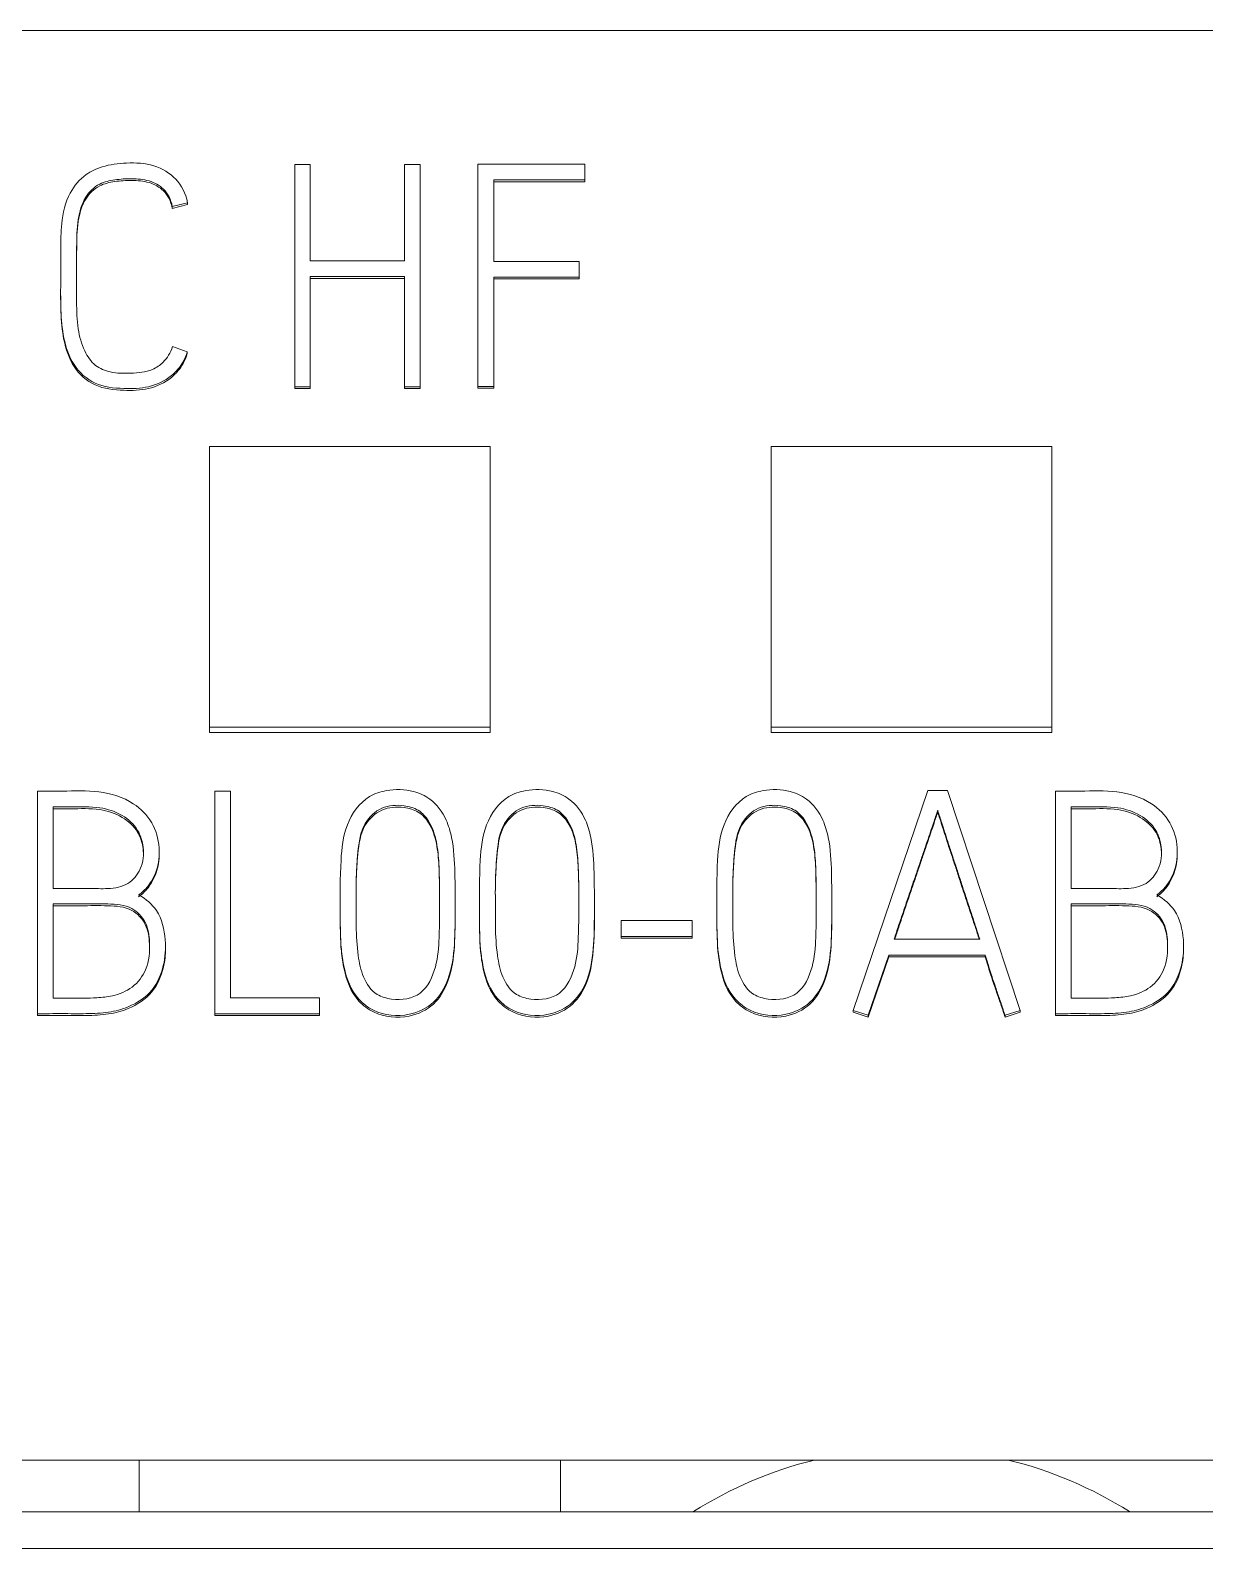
# Model space of a CAD drawing. Header units: millimetres. Extents: x 1359 to 3577, y 1336 to 3557.
# Drawn here: x 2800.29 to 2808.66, y 3042.74 to 3053.56 of the extents above; entities that cross this region are included whole.
import ezdxf

# ---------------------------------------------------------------- set-up
doc = ezdxf.new("R2010")
doc.units = ezdxf.units.MM
doc.layers.add('000-PI-Oprema', color=30, linetype='Continuous', lineweight=5)

msp = doc.modelspace()

# ---------------------------------------------------------------- linework, layer by layer
at = {"layer": '000-PI-Oprema', "color": 0, "linetype": 'ByBlock', "lineweight": 0}
for p, q in [((2814.971, 3053.556), (2790.171, 3053.556)), ((2802.178, 3052.601), (2802.178, 3051.018)), ((2802.289, 3052.601), (2802.178, 3052.601)), ((2802.289, 3051.914), (2802.289, 3052.601)), ((2803.072, 3052.601), (2802.959, 3052.601)), ((2802.959, 3052.601), (2802.959, 3051.914)), ((2803.072, 3051.018), (2803.072, 3052.601)), ((2803.483, 3052.603), (2803.483, 3051.02)), ((2804.244, 3052.603), (2803.483, 3052.603)), ((2804.244, 3052.491), (2804.244, 3052.603)), ((2803.596, 3051.909), (2803.596, 3052.491)), ((2803.596, 3052.491), (2804.244, 3052.491)), ((2803.596, 3052.478), (2804.244, 3052.478)), ((2804.244, 3052.491), (2804.244, 3052.478)), ((2801.415, 3052.328), (2801.306, 3052.301)), ((2801.415, 3052.315), (2801.306, 3052.288)), ((2801.306, 3052.301), (2801.306, 3052.288)), ((2801.415, 3052.328), (2801.415, 3052.315)), ((2800.511, 3051.966), (2800.511, 3051.954)), ((2802.959, 3051.914), (2802.289, 3051.914)), ((2804.204, 3051.909), (2803.596, 3051.909)), ((2804.204, 3051.799), (2804.204, 3051.909)), ((2800.511, 3051.831), (2800.511, 3051.844)), ((2802.289, 3051.018), (2802.289, 3051.802)), ((2802.289, 3051.802), (2802.959, 3051.802)), ((2802.289, 3051.789), (2802.959, 3051.789)), ((2802.959, 3051.802), (2802.959, 3051.018)), ((2803.596, 3051.02), (2803.596, 3051.799)), ((2803.596, 3051.799), (2804.204, 3051.799)), ((2803.596, 3051.787), (2804.204, 3051.787)), ((2804.204, 3051.799), (2804.204, 3051.787)), ((2800.511, 3051.666), (2800.511, 3051.653)), ((2801.308, 3051.304), (2801.412, 3051.267)), ((2801.412, 3051.267), (2801.412, 3051.254)), ((2802.178, 3051.018), (2802.289, 3051.018)), ((2802.178, 3051.018), (2802.178, 3051.005)), ((2802.178, 3051.005), (2802.289, 3051.005)), ((2802.289, 3051.018), (2802.289, 3051.005)), ((2802.959, 3051.018), (2802.959, 3051.005)), ((2802.959, 3051.018), (2803.072, 3051.018)), ((2802.959, 3051.005), (2803.072, 3051.005)), ((2803.072, 3051.018), (2803.072, 3051.005)), ((2803.483, 3051.02), (2803.596, 3051.02)), ((2803.483, 3051.02), (2803.483, 3051.007)), ((2803.483, 3051.007), (2803.596, 3051.007)), ((2803.596, 3051.02), (2803.596, 3051.007)), ((2801.571, 3050.592), (2801.571, 3048.593)), ((2803.571, 3050.592), (2801.571, 3050.592)), ((2803.571, 3048.593), (2803.571, 3050.592)), ((2805.571, 3050.592), (2805.571, 3048.593)), ((2807.571, 3050.592), (2805.571, 3050.592)), ((2807.571, 3048.593), (2807.571, 3050.592)), ((2801.571, 3048.593), (2801.571, 3048.555)), ((2801.571, 3048.593), (2803.571, 3048.593)), ((2801.571, 3048.555), (2803.571, 3048.555)), ((2803.571, 3048.593), (2803.571, 3048.555)), ((2805.571, 3048.593), (2805.571, 3048.555)), ((2805.571, 3048.593), (2807.571, 3048.593)), ((2805.571, 3048.555), (2807.571, 3048.555)), ((2807.571, 3048.593), (2807.571, 3048.555)), ((2800.345, 3046.552), (2800.345, 3048.137)), ((2801.608, 3048.137), (2801.608, 3046.552)), ((2801.721, 3048.137), (2801.608, 3048.137)), ((2801.721, 3046.664), (2801.721, 3048.137)), ((2806.687, 3048.141), (2806.157, 3046.576)), ((2806.829, 3048.141), (2806.687, 3048.141)), ((2807.346, 3046.576), (2806.829, 3048.141)), ((2807.597, 3046.552), (2807.597, 3048.137)), ((2800.458, 3048.025), (2800.458, 3047.444)), ((2806.758, 3048.001), (2806.758, 3047.988)), ((2807.71, 3048.025), (2807.71, 3047.444)), ((2801.213, 3047.689), (2801.213, 3047.709)), ((2808.465, 3047.689), (2808.465, 3047.709)), ((2800.458, 3047.334), (2800.458, 3046.662)), ((2802.502, 3047.403), (2802.502, 3047.39)), ((2803.321, 3047.359), (2803.321, 3047.372)), ((2803.494, 3047.403), (2803.494, 3047.39)), ((2804.313, 3047.359), (2804.313, 3047.372)), ((2805.185, 3047.403), (2805.185, 3047.39)), ((2806.004, 3047.359), (2806.004, 3047.372)), ((2807.71, 3047.334), (2807.71, 3046.662)), ((2804.504, 3047.215), (2804.504, 3047.102)), ((2805.01, 3047.215), (2804.504, 3047.215)), ((2805.01, 3047.102), (2805.01, 3047.215)), ((2801.258, 3047.017), (2801.258, 3047.029)), ((2804.504, 3047.102), (2804.504, 3047.09)), ((2804.504, 3047.102), (2805.01, 3047.102)), ((2804.504, 3047.09), (2805.01, 3047.09)), ((2805.01, 3047.102), (2805.01, 3047.09)), ((2807.058, 3047.083), (2806.448, 3047.083)), ((2808.51, 3047.017), (2808.51, 3047.029)), ((2806.263, 3046.541), (2806.41, 3046.97)), ((2806.263, 3046.528), (2806.41, 3046.958)), ((2806.41, 3046.97), (2806.41, 3046.958)), ((2806.41, 3046.97), (2807.096, 3046.97)), ((2806.41, 3046.958), (2807.096, 3046.958)), ((2807.096, 3046.97), (2807.096, 3046.958)), ((2802.355, 3046.664), (2801.721, 3046.664)), ((2802.355, 3046.552), (2802.355, 3046.664)), ((2806.157, 3046.576), (2806.157, 3046.564)), ((2806.157, 3046.576), (2806.263, 3046.541)), ((2807.238, 3046.541), (2807.346, 3046.576)), ((2807.346, 3046.576), (2807.346, 3046.564)), ((2800.345, 3046.552), (2800.345, 3046.539)), ((2801.608, 3046.552), (2801.608, 3046.539)), ((2801.608, 3046.552), (2802.355, 3046.552)), ((2801.608, 3046.539), (2802.355, 3046.539)), ((2802.355, 3046.552), (2802.355, 3046.539)), ((2806.157, 3046.564), (2806.263, 3046.528)), ((2806.263, 3046.541), (2806.263, 3046.528)), ((2807.238, 3046.528), (2807.346, 3046.564)), ((2807.238, 3046.541), (2807.238, 3046.528)), ((2807.597, 3046.552), (2807.597, 3046.539)), ((2814.971, 3043.373), (2790.171, 3043.373)), ((2801.071, 3043.373), (2801.071, 3043.005)), ((2804.071, 3043.373), (2804.071, 3043.005)), ((2815.071, 3043.005), (2790.071, 3043.005)), ((2815.071, 3042.742), (2790.071, 3042.742))]:
    msp.add_line(p, q, dxfattribs=at)
for start, end in [(103.753, 122.3801), (57.6199, 76.247)]:
    msp.add_arc((2806.571, 3040.556), 2.9, start, end, dxfattribs=at)
for points, knots in [([(2801.412, 3051.267), (2801.405, 3051.241), (2801.379, 3051.178), (2801.293, 3051.078), (2801.14, 3051.006), (2800.95, 3051.002), (2800.75, 3051.022), (2800.589, 3051.168), (2800.527, 3051.364), (2800.508, 3051.572), (2800.512, 3051.783), (2800.511, 3051.988), (2800.513, 3052.194), (2800.556, 3052.388), (2800.673, 3052.529), (2800.82, 3052.596), (2800.986, 3052.617), (2801.174, 3052.608), (2801.348, 3052.505), (2801.4, 3052.396), (2801.415, 3052.328)], [0, 0, 0, 0, 0.023749, 0.063372, 0.118592, 0.172501, 0.236244, 0.297229, 0.359591, 0.421629, 0.490644, 0.554667, 0.610982, 0.680492, 0.733777, 0.772528, 0.826559, 0.886213, 0.942216, 1, 1, 1, 1]), ([(2801.306, 3052.301), (2801.295, 3052.352), (2801.259, 3052.429), (2801.14, 3052.493), (2801.018, 3052.502), (2800.899, 3052.495), (2800.776, 3052.468), (2800.672, 3052.365), (2800.627, 3052.199), (2800.624, 3052.017), (2800.625, 3051.822), (2800.623, 3051.628), (2800.628, 3051.439), (2800.669, 3051.281), (2800.748, 3051.163), (2800.874, 3051.113), (2801.013, 3051.113), (2801.148, 3051.123), (2801.256, 3051.197), (2801.293, 3051.259), (2801.308, 3051.304)], [0, 0, 0, 0, 0.052928, 0.097969, 0.144851, 0.190624, 0.232935, 0.284925, 0.348337, 0.424764, 0.49245, 0.572241, 0.64631, 0.708712, 0.757514, 0.801091, 0.856423, 0.915681, 0.949914, 1, 1, 1, 1]), ([(2801.306, 3052.288), (2801.295, 3052.34), (2801.259, 3052.416), (2801.14, 3052.481), (2801.018, 3052.489), (2800.899, 3052.483), (2800.776, 3052.455), (2800.672, 3052.352), (2800.627, 3052.186), (2800.624, 3052.005), (2800.625, 3051.834), (2800.624, 3051.73), (2800.624, 3051.685)], [0, 0, 0, 0, 0.097342, 0.180178, 0.266401, 0.350584, 0.428399, 0.524015, 0.640638, 0.781197, 0.905681, 1, 1, 1, 1]), ([(2801.412, 3051.254), (2801.405, 3051.229), (2801.379, 3051.166), (2801.293, 3051.065), (2801.14, 3050.993), (2800.95, 3050.989), (2800.75, 3051.009), (2800.589, 3051.155), (2800.527, 3051.351), (2800.512, 3051.519), (2800.511, 3051.62), (2800.511, 3051.654)], [0, 0, 0, 0, 0.052439, 0.139927, 0.261857, 0.380889, 0.521635, 0.656293, 0.793992, 0.930972, 1, 1, 1, 1]), ([(2800.345, 3048.137), (2800.404, 3048.137), (2800.55, 3048.135), (2800.783, 3048.148), (2801.018, 3048.076), (2801.173, 3047.921), (2801.223, 3047.741), (2801.205, 3047.579), (2801.142, 3047.464), (2801.091, 3047.416), (2801.066, 3047.397)], [0, 0, 0, 0, 0.121799, 0.300471, 0.478612, 0.608153, 0.736749, 0.853072, 0.938599, 1, 1, 1, 1]), ([(2802.832, 3048.141), (2802.789, 3048.134), (2802.665, 3048.093), (2802.531, 3047.901), (2802.499, 3047.603), (2802.503, 3047.307), (2802.502, 3047.052), (2802.532, 3046.842), (2802.592, 3046.677), (2802.773, 3046.542), (2802.976, 3046.524), (2803.18, 3046.619), (2803.29, 3046.812), (2803.321, 3047.046), (2803.32, 3047.3), (2803.321, 3047.555), (2803.31, 3047.767), (2803.257, 3047.953), (2803.165, 3048.079), (2803.006, 3048.151), (2802.895, 3048.153), (2802.832, 3048.141)], [0, 0, 0, 0, 0.03125, 0.09375, 0.15625, 0.25, 0.3125, 0.34375, 0.40625, 0.4375, 0.5, 0.546875, 0.59375, 0.65625, 0.71875, 0.78125, 0.84375, 0.875, 0.921875, 0.953125, 1, 1, 1, 1]), ([(2803.824, 3048.141), (2803.781, 3048.134), (2803.657, 3048.093), (2803.523, 3047.901), (2803.491, 3047.603), (2803.495, 3047.307), (2803.494, 3047.052), (2803.524, 3046.842), (2803.584, 3046.677), (2803.765, 3046.542), (2803.968, 3046.524), (2804.171, 3046.619), (2804.282, 3046.812), (2804.313, 3047.046), (2804.312, 3047.3), (2804.313, 3047.555), (2804.302, 3047.767), (2804.249, 3047.953), (2804.157, 3048.079), (2803.998, 3048.151), (2803.887, 3048.153), (2803.824, 3048.141)], [0, 0, 0, 0, 0.03125, 0.09375, 0.15625, 0.25, 0.3125, 0.34375, 0.40625, 0.4375, 0.5, 0.546875, 0.59375, 0.65625, 0.71875, 0.78125, 0.84375, 0.875, 0.921875, 0.953125, 1, 1, 1, 1]), ([(2805.515, 3048.141), (2805.472, 3048.134), (2805.348, 3048.093), (2805.214, 3047.901), (2805.182, 3047.603), (2805.186, 3047.307), (2805.185, 3047.052), (2805.215, 3046.842), (2805.275, 3046.677), (2805.456, 3046.542), (2805.659, 3046.524), (2805.862, 3046.619), (2805.973, 3046.812), (2806.004, 3047.046), (2806.003, 3047.3), (2806.004, 3047.555), (2805.993, 3047.767), (2805.94, 3047.953), (2805.848, 3048.079), (2805.689, 3048.151), (2805.578, 3048.153), (2805.515, 3048.141)], [0, 0, 0, 0, 0.03125, 0.09375, 0.15625, 0.25, 0.3125, 0.34375, 0.40625, 0.4375, 0.5, 0.546875, 0.59375, 0.65625, 0.71875, 0.78125, 0.84375, 0.875, 0.921875, 0.953125, 1, 1, 1, 1]), ([(2807.597, 3048.137), (2807.656, 3048.137), (2807.802, 3048.135), (2808.035, 3048.148), (2808.27, 3048.076), (2808.425, 3047.921), (2808.475, 3047.741), (2808.457, 3047.579), (2808.394, 3047.464), (2808.343, 3047.416), (2808.318, 3047.397)], [0, 0, 0, 0, 0.121799, 0.300471, 0.478612, 0.608153, 0.736749, 0.853072, 0.938599, 1, 1, 1, 1]), ([(2800.458, 3047.444), (2800.506, 3047.444), (2800.592, 3047.443), (2800.721, 3047.445), (2800.851, 3047.439), (2800.995, 3047.462), (2801.094, 3047.586), (2801.109, 3047.729), (2801.065, 3047.872), (2800.95, 3047.977), (2800.777, 3048.032), (2800.609, 3048.023), (2800.498, 3048.025), (2800.458, 3048.025)], [0, 0, 0, 0, 0.089881, 0.159215, 0.241238, 0.333496, 0.41712, 0.515535, 0.593949, 0.688978, 0.794399, 0.924872, 1, 1, 1, 1]), ([(2801.1, 3047.688), (2801.1, 3047.7), (2801.097, 3047.755), (2801.065, 3047.859), (2800.95, 3047.964), (2800.777, 3048.019), (2800.609, 3048.01), (2800.498, 3048.012), (2800.458, 3048.012)], [0, 0, 0, 0, 0.046506, 0.200835, 0.387866, 0.595348, 0.852137, 1, 1, 1, 1]), ([(2803.058, 3048.001), (2803.028, 3048.019), (2802.939, 3048.042), (2802.793, 3048.034), (2802.651, 3047.9), (2802.626, 3047.701), (2802.613, 3047.495), (2802.616, 3047.317), (2802.615, 3047.142), (2802.624, 3046.984), (2802.658, 3046.811), (2802.742, 3046.686), (2802.902, 3046.641), (2803.093, 3046.668), (2803.195, 3046.889), (2803.21, 3047.126), (2803.21, 3047.374), (2803.208, 3047.602), (2803.193, 3047.777), (2803.149, 3047.913), (2803.088, 3047.982), (2803.058, 3048.001)], [0, 0, 0, 0, 0.03125, 0.078125, 0.125, 0.1875, 0.25, 0.3125, 0.34375, 0.40625, 0.453125, 0.5, 0.53125, 0.59375, 0.65625, 0.71875, 0.8125, 0.875, 0.921875, 0.96875, 1, 1, 1, 1]), ([(2803.058, 3047.988), (2803.028, 3048.006), (2802.939, 3048.029), (2802.793, 3048.021), (2802.651, 3047.887), (2802.626, 3047.688), (2802.615, 3047.525), (2802.615, 3047.428), (2802.615, 3047.401)], [0, 0, 0, 0, 0.114194, 0.285486, 0.456777, 0.685166, 0.913555, 1, 1, 1, 1]), ([(2803.21, 3047.314), (2803.21, 3047.341), (2803.21, 3047.439), (2803.208, 3047.589), (2803.193, 3047.765), (2803.149, 3047.901), (2803.088, 3047.97), (2803.058, 3047.988)], [0, 0, 0, 0, 0.115044, 0.410029, 0.631268, 0.852507, 1, 1, 1, 1]), ([(2804.05, 3048.001), (2804.02, 3048.019), (2803.931, 3048.042), (2803.785, 3048.034), (2803.643, 3047.9), (2803.618, 3047.701), (2803.605, 3047.495), (2803.608, 3047.317), (2803.607, 3047.142), (2803.616, 3046.984), (2803.65, 3046.811), (2803.734, 3046.686), (2803.894, 3046.641), (2804.085, 3046.668), (2804.187, 3046.889), (2804.202, 3047.126), (2804.202, 3047.374), (2804.2, 3047.602), (2804.185, 3047.777), (2804.141, 3047.913), (2804.08, 3047.982), (2804.05, 3048.001)], [0, 0, 0, 0, 0.03125, 0.078125, 0.125, 0.1875, 0.25, 0.3125, 0.34375, 0.40625, 0.453125, 0.5, 0.53125, 0.59375, 0.65625, 0.71875, 0.8125, 0.875, 0.921875, 0.96875, 1, 1, 1, 1]), ([(2804.05, 3047.988), (2804.02, 3048.006), (2803.931, 3048.029), (2803.785, 3048.021), (2803.643, 3047.887), (2803.618, 3047.688), (2803.607, 3047.525), (2803.607, 3047.428), (2803.607, 3047.401)], [0, 0, 0, 0, 0.114194, 0.285486, 0.456777, 0.685166, 0.913555, 1, 1, 1, 1]), ([(2804.202, 3047.314), (2804.202, 3047.341), (2804.201, 3047.439), (2804.2, 3047.589), (2804.185, 3047.765), (2804.141, 3047.901), (2804.08, 3047.97), (2804.05, 3047.988)], [0, 0, 0, 0, 0.115044, 0.410029, 0.631268, 0.852507, 1, 1, 1, 1]), ([(2805.741, 3048.001), (2805.711, 3048.019), (2805.622, 3048.042), (2805.476, 3048.034), (2805.334, 3047.9), (2805.309, 3047.701), (2805.296, 3047.495), (2805.299, 3047.317), (2805.298, 3047.142), (2805.307, 3046.984), (2805.341, 3046.811), (2805.425, 3046.686), (2805.585, 3046.641), (2805.776, 3046.668), (2805.878, 3046.889), (2805.893, 3047.126), (2805.893, 3047.374), (2805.891, 3047.602), (2805.876, 3047.777), (2805.832, 3047.913), (2805.771, 3047.982), (2805.741, 3048.001)], [0, 0, 0, 0, 0.03125, 0.078125, 0.125, 0.1875, 0.25, 0.3125, 0.34375, 0.40625, 0.453125, 0.5, 0.53125, 0.59375, 0.65625, 0.71875, 0.8125, 0.875, 0.921875, 0.96875, 1, 1, 1, 1]), ([(2805.741, 3047.988), (2805.711, 3048.006), (2805.622, 3048.029), (2805.476, 3048.021), (2805.334, 3047.887), (2805.309, 3047.688), (2805.298, 3047.525), (2805.298, 3047.428), (2805.298, 3047.401)], [0, 0, 0, 0, 0.114194, 0.285486, 0.456777, 0.685166, 0.913555, 1, 1, 1, 1]), ([(2805.893, 3047.314), (2805.893, 3047.341), (2805.892, 3047.439), (2805.891, 3047.589), (2805.876, 3047.765), (2805.832, 3047.901), (2805.771, 3047.97), (2805.741, 3047.988)], [0, 0, 0, 0, 0.115044, 0.410029, 0.631268, 0.852507, 1, 1, 1, 1]), ([(2806.448, 3047.083), (2806.458, 3047.115), (2806.48, 3047.181), (2806.514, 3047.279), (2806.547, 3047.378), (2806.58, 3047.475), (2806.612, 3047.568), (2806.642, 3047.656), (2806.67, 3047.738), (2806.695, 3047.812), (2806.717, 3047.877), (2806.735, 3047.931), (2806.748, 3047.97), (2806.755, 3047.992), (2806.758, 3048.001)], [0, 0, 0, 0, 0.106118, 0.213594, 0.322428, 0.429305, 0.530911, 0.627246, 0.716632, 0.797389, 0.869519, 0.929228, 0.972722, 1, 1, 1, 1]), ([(2806.452, 3047.083), (2806.461, 3047.111), (2806.482, 3047.172), (2806.514, 3047.267), (2806.547, 3047.365), (2806.58, 3047.462), (2806.612, 3047.556), (2806.642, 3047.643), (2806.67, 3047.725), (2806.695, 3047.799), (2806.717, 3047.864), (2806.735, 3047.918), (2806.748, 3047.958), (2806.755, 3047.979), (2806.758, 3047.988)], [0, 0, 0, 0, 0.09357, 0.202554, 0.312916, 0.421294, 0.524326, 0.622014, 0.712654, 0.794544, 0.867687, 0.928234, 0.972339, 1, 1, 1, 1]), ([(2806.758, 3048.001), (2806.761, 3047.992), (2806.768, 3047.971), (2806.781, 3047.931), (2806.798, 3047.877), (2806.819, 3047.812), (2806.843, 3047.738), (2806.87, 3047.656), (2806.899, 3047.568), (2806.929, 3047.475), (2806.961, 3047.378), (2806.994, 3047.279), (2807.026, 3047.181), (2807.047, 3047.115), (2807.058, 3047.083)], [0, 0, 0, 0, 0.027336, 0.070868, 0.130595, 0.202708, 0.283396, 0.372662, 0.4689, 0.570509, 0.677489, 0.786433, 0.893936, 1, 1, 1, 1]), ([(2806.758, 3047.988), (2806.761, 3047.979), (2806.768, 3047.958), (2806.781, 3047.918), (2806.798, 3047.864), (2806.819, 3047.799), (2806.843, 3047.725), (2806.87, 3047.643), (2806.899, 3047.556), (2806.929, 3047.462), (2806.961, 3047.365), (2806.994, 3047.267), (2807.025, 3047.172), (2807.045, 3047.111), (2807.054, 3047.083)], [0, 0, 0, 0, 0.02772, 0.071862, 0.132428, 0.205553, 0.287375, 0.377893, 0.475483, 0.578518, 0.686999, 0.797473, 0.906485, 1, 1, 1, 1]), ([(2807.71, 3047.444), (2807.758, 3047.444), (2807.844, 3047.443), (2807.974, 3047.445), (2808.103, 3047.439), (2808.247, 3047.462), (2808.346, 3047.586), (2808.361, 3047.729), (2808.318, 3047.872), (2808.202, 3047.977), (2808.029, 3048.032), (2807.861, 3048.023), (2807.751, 3048.025), (2807.71, 3048.025)], [0, 0, 0, 0, 0.089881, 0.159215, 0.241238, 0.333496, 0.41712, 0.515535, 0.593949, 0.688978, 0.794399, 0.924872, 1, 1, 1, 1]), ([(2808.352, 3047.688), (2808.352, 3047.7), (2808.349, 3047.755), (2808.318, 3047.859), (2808.202, 3047.964), (2808.029, 3048.019), (2807.861, 3048.01), (2807.751, 3048.012), (2807.71, 3048.012)], [0, 0, 0, 0, 0.046506, 0.200835, 0.387866, 0.595348, 0.852137, 1, 1, 1, 1]), ([(2801.213, 3047.691), (2801.213, 3047.645), (2801.2, 3047.557), (2801.142, 3047.452), (2801.091, 3047.403), (2801.066, 3047.385)], [0, 0, 0, 0, 0.39415, 0.746816, 1, 1, 1, 1]), ([(2808.465, 3047.691), (2808.465, 3047.645), (2808.452, 3047.557), (2808.394, 3047.452), (2808.343, 3047.403), (2808.318, 3047.385)], [0, 0, 0, 0, 0.39415, 0.746816, 1, 1, 1, 1]), ([(2801.066, 3047.397), (2801.12, 3047.368), (2801.218, 3047.286), (2801.265, 3047.088), (2801.252, 3046.891), (2801.173, 3046.704), (2801.013, 3046.6), (2800.848, 3046.557), (2800.688, 3046.551), (2800.519, 3046.553), (2800.403, 3046.552), (2800.345, 3046.552)], [0, 0, 0, 0, 0.103943, 0.238103, 0.352261, 0.47238, 0.599265, 0.688206, 0.785795, 0.892897, 1, 1, 1, 1]), ([(2800.458, 3046.662), (2800.497, 3046.662), (2800.601, 3046.663), (2800.742, 3046.661), (2800.894, 3046.677), (2801.029, 3046.731), (2801.138, 3046.873), (2801.15, 3047.043), (2801.129, 3047.204), (2801.015, 3047.325), (2800.838, 3047.337), (2800.653, 3047.333), (2800.523, 3047.334), (2800.458, 3047.334)], [0, 0, 0, 0, 0.066156, 0.175169, 0.23737, 0.32413, 0.412445, 0.52466, 0.605148, 0.683631, 0.78156, 0.89078, 1, 1, 1, 1]), ([(2802.502, 3047.39), (2802.502, 3047.344), (2802.503, 3047.213), (2802.502, 3047.039), (2802.532, 3046.829), (2802.592, 3046.664), (2802.773, 3046.53), (2802.976, 3046.511), (2803.18, 3046.606), (2803.29, 3046.8), (2803.321, 3047.033), (2803.321, 3047.227), (2803.321, 3047.336), (2803.321, 3047.359)], [0, 0, 0, 0, 0.065476, 0.18556, 0.245602, 0.365686, 0.425728, 0.545812, 0.635875, 0.725938, 0.846022, 0.966106, 1, 1, 1, 1]), ([(2803.494, 3047.39), (2803.494, 3047.344), (2803.495, 3047.213), (2803.494, 3047.039), (2803.524, 3046.829), (2803.584, 3046.664), (2803.765, 3046.53), (2803.968, 3046.511), (2804.171, 3046.606), (2804.282, 3046.8), (2804.313, 3047.033), (2804.313, 3047.227), (2804.313, 3047.336), (2804.313, 3047.359)], [0, 0, 0, 0, 0.065476, 0.18556, 0.245602, 0.365686, 0.425728, 0.545812, 0.635875, 0.725938, 0.846022, 0.966106, 1, 1, 1, 1]), ([(2805.185, 3047.39), (2805.185, 3047.344), (2805.186, 3047.213), (2805.185, 3047.039), (2805.215, 3046.829), (2805.275, 3046.664), (2805.456, 3046.53), (2805.659, 3046.511), (2805.862, 3046.606), (2805.973, 3046.8), (2806.004, 3047.033), (2806.004, 3047.227), (2806.004, 3047.336), (2806.004, 3047.359)], [0, 0, 0, 0, 0.065476, 0.18556, 0.245602, 0.365686, 0.425728, 0.545812, 0.635875, 0.725938, 0.846022, 0.966106, 1, 1, 1, 1]), ([(2808.318, 3047.397), (2808.372, 3047.368), (2808.47, 3047.286), (2808.518, 3047.088), (2808.504, 3046.891), (2808.425, 3046.704), (2808.265, 3046.6), (2808.1, 3046.557), (2807.94, 3046.551), (2807.771, 3046.553), (2807.655, 3046.552), (2807.597, 3046.552)], [0, 0, 0, 0, 0.103943, 0.238103, 0.352261, 0.47238, 0.599265, 0.688206, 0.785795, 0.892897, 1, 1, 1, 1]), ([(2807.71, 3046.662), (2807.749, 3046.662), (2807.853, 3046.663), (2807.994, 3046.661), (2808.146, 3046.677), (2808.281, 3046.731), (2808.39, 3046.873), (2808.402, 3047.043), (2808.381, 3047.204), (2808.267, 3047.325), (2808.09, 3047.337), (2807.905, 3047.333), (2807.775, 3047.334), (2807.71, 3047.334)], [0, 0, 0, 0, 0.066156, 0.175169, 0.23737, 0.32413, 0.412445, 0.52466, 0.605148, 0.683631, 0.78156, 0.89078, 1, 1, 1, 1]), ([(2801.144, 3047.014), (2801.144, 3047.025), (2801.142, 3047.085), (2801.129, 3047.192), (2801.015, 3047.312), (2800.838, 3047.324), (2800.653, 3047.32), (2800.523, 3047.321), (2800.458, 3047.321)], [0, 0, 0, 0, 0.039686, 0.202294, 0.36085, 0.558693, 0.779347, 1, 1, 1, 1]), ([(2808.396, 3047.014), (2808.396, 3047.025), (2808.395, 3047.085), (2808.381, 3047.192), (2808.267, 3047.312), (2808.09, 3047.324), (2807.905, 3047.32), (2807.775, 3047.321), (2807.71, 3047.321)], [0, 0, 0, 0, 0.039686, 0.202294, 0.36085, 0.558693, 0.779347, 1, 1, 1, 1]), ([(2801.258, 3047.018), (2801.258, 3046.972), (2801.246, 3046.863), (2801.173, 3046.691), (2801.013, 3046.588), (2800.848, 3046.544), (2800.688, 3046.538), (2800.519, 3046.54), (2800.403, 3046.539), (2800.345, 3046.539)], [0, 0, 0, 0, 0.115677, 0.279669, 0.452899, 0.574324, 0.707557, 0.853779, 1, 1, 1, 1]), ([(2808.51, 3047.018), (2808.51, 3046.972), (2808.498, 3046.863), (2808.425, 3046.691), (2808.265, 3046.588), (2808.1, 3046.544), (2807.94, 3046.538), (2807.771, 3046.54), (2807.655, 3046.539), (2807.597, 3046.539)], [0, 0, 0, 0, 0.115677, 0.279669, 0.452899, 0.574324, 0.707557, 0.853779, 1, 1, 1, 1]), ([(2807.096, 3046.97), (2807.102, 3046.95), (2807.114, 3046.912), (2807.132, 3046.855), (2807.149, 3046.802), (2807.166, 3046.753), (2807.181, 3046.708), (2807.196, 3046.665), (2807.211, 3046.623), (2807.225, 3046.581), (2807.233, 3046.554), (2807.238, 3046.541)], [0, 0, 0, 0, 0.138948, 0.27018, 0.393699, 0.508312, 0.612826, 0.707241, 0.810993, 0.908573, 1, 1, 1, 1]), ([(2807.096, 3046.958), (2807.102, 3046.938), (2807.114, 3046.899), (2807.132, 3046.842), (2807.149, 3046.789), (2807.166, 3046.74), (2807.181, 3046.696), (2807.196, 3046.653), (2807.211, 3046.611), (2807.225, 3046.569), (2807.233, 3046.542), (2807.238, 3046.528)], [0, 0, 0, 0, 0.138948, 0.27018, 0.393699, 0.508312, 0.612826, 0.707241, 0.810993, 0.908573, 1, 1, 1, 1])]:
    msp.add_open_spline(points, degree=3, knots=knots, dxfattribs=at)

doc.saveas('drawing.dxf')
